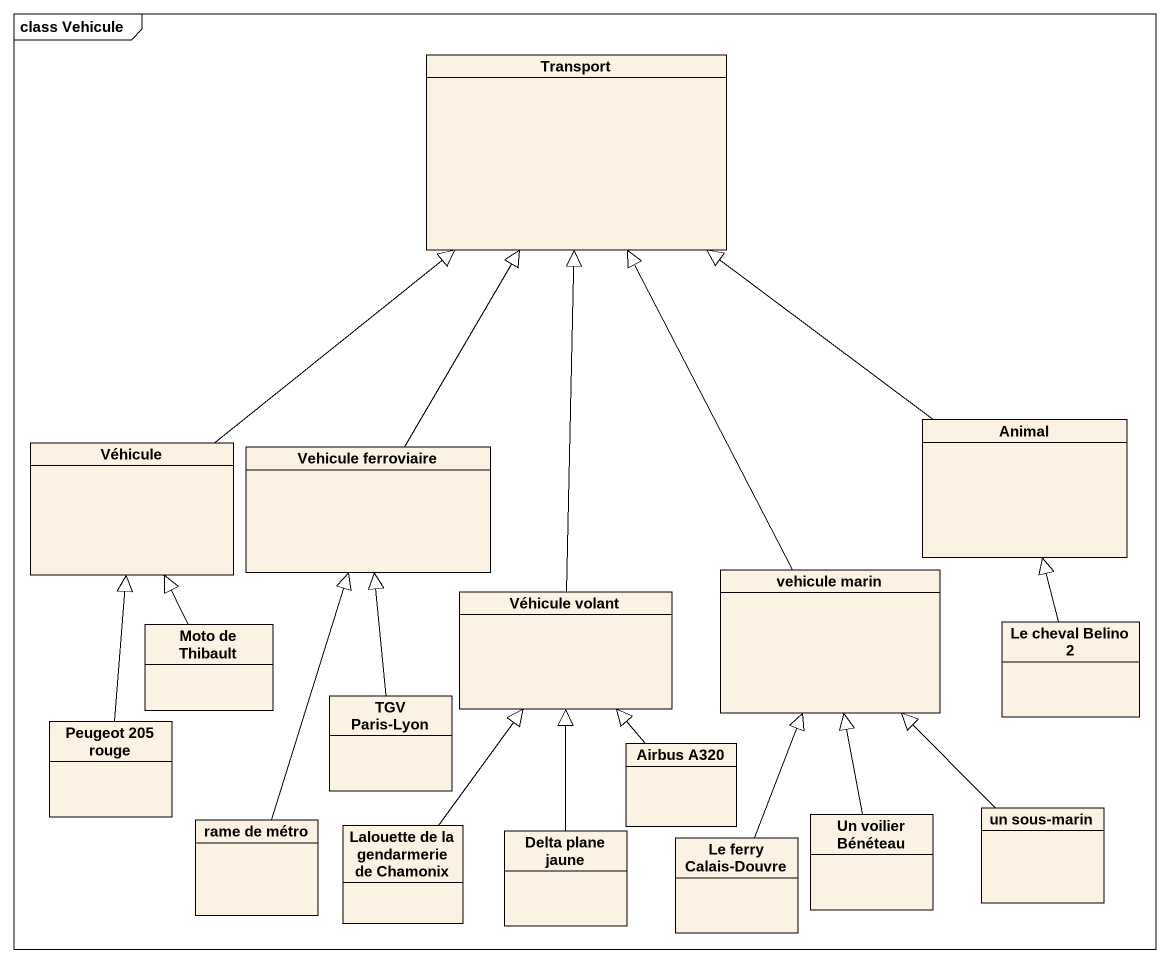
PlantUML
@startuml
mainframe class Vehicule
hide circle
hide empty members
class Transport
class Véhicule
class "Vehicule ferroviaire" as Vehicule_ferroviaire
class Animal
class "vehicule marin" as vehicule_marin
class "Moto de Thibault" as Moto_de_Thibault
class "Véhicule volant" as Véhicule_volant
class "Le cheval Belino 2" as Le_cheval_Belino_2
class "TGV Paris-Lyon" as TGV_Paris_Lyon
class "Peugeot 205 rouge" as Peugeot_205_rouge
class "Airbus A320" as Airbus_A320
class "rame de métro" as rame_de_métro
class "Lalouette de la gendarmerie de Chamonix" as Lalouette_de_la_gendarmerie
class "Un voilier Bénéteau" as Un_voilier_Bénéteau
class "un sous-marin" as un_sous_marin
class "Delta plane jaune" as Delta_plane_jaune
class "Le ferry Calais-Douvre" as Le_ferry_Calais_Douvre
Véhicule -up-|> Transport
Vehicule_ferroviaire -up-|> Transport
Animal -up-|> Transport
vehicule_marin -up-|> Transport
Moto_de_Thibault -up-|> Véhicule
Véhicule_volant -up-|> Transport
Le_cheval_Belino_2 -up-|> Animal
TGV_Paris_Lyon -up-|> Vehicule_ferroviaire
Peugeot_205_rouge -up-|> Véhicule
Airbus_A320 -up-|> Véhicule_volant
rame_de_métro -up-|> Vehicule_ferroviaire
Lalouette_de_la_gendarmerie -up-|> Véhicule_volant
Un_voilier_Bénéteau -up-|> vehicule_marin
un_sous_marin -up-|> vehicule_marin
Delta_plane_jaune -up-|> Véhicule_volant
Le_ferry_Calais_Douvre -up-|> vehicule_marin
@enduml
